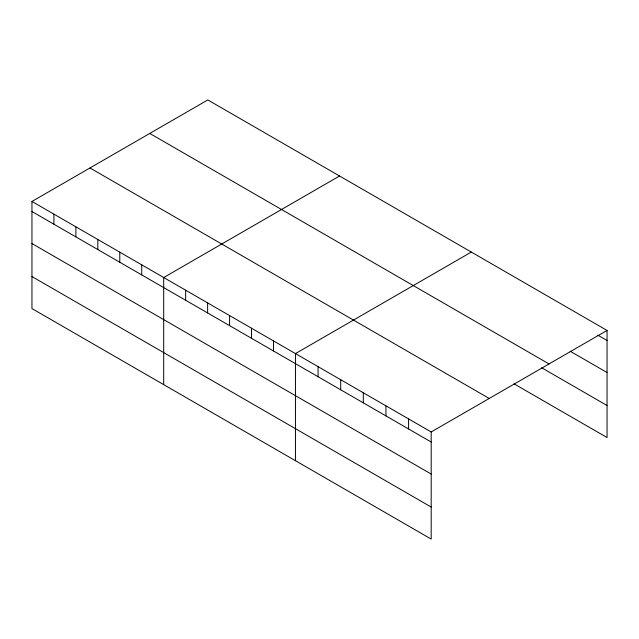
<?xml version="1.0" encoding="UTF-8"?>
<svg xmlns="http://www.w3.org/2000/svg" width="639" height="639" viewBox="0 0 639 639"><rect width="100%" height="100%" fill="white"/><g stroke="black" fill="none" stroke-linecap="round" stroke-linejoin="round"><path stroke-width="0.96" d="M31.95 201.461L431.189 431.964L431.189 539.068L31.95 308.565L31.95 201.461L207.811 99.932L607.05 330.435L607.05 437.539L514.044 383.839M339.557 175.997L163.696 277.526L163.696 384.63M471.31 252.062L295.45 353.591L295.45 460.695M431.189 431.964L607.05 330.435M597.832 335.171L607.05 340.491M570.18 351.234L607.05 372.521M149.774 133.439L549.013 363.934M541.696 367.776L607.05 405.509M89.987 167.961L489.226 398.456M31.95 211.525L431.189 442.028M31.95 243.547L431.189 474.05M31.95 276.543L431.189 507.046M408.569 418.904L408.569 428.961M385.94 405.837L385.94 415.901M363.319 392.777L363.319 402.842M340.699 379.718L340.699 389.782M318.07 366.658L318.07 376.714M273.492 340.914L273.492 350.979M251.534 328.238L251.534 338.303M229.577 315.562L229.577 325.626M207.619 302.886L207.619 312.95M185.653 290.21L185.653 300.266M141.738 264.85L141.738 274.914M119.781 252.173L119.781 262.238M97.823 239.497L97.823 249.561M75.865 226.821L75.865 236.885M53.908 214.145L53.908 224.201"/></g></svg>
